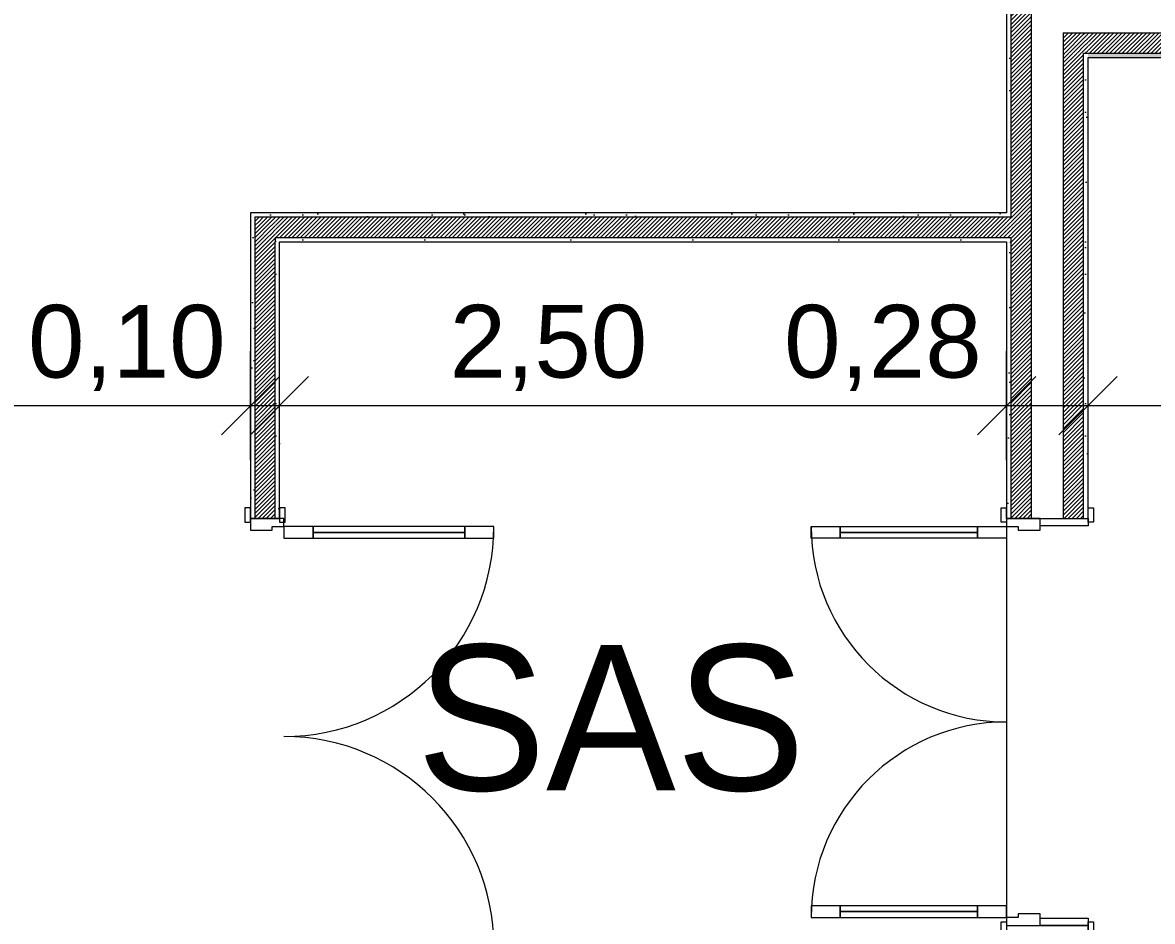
# Model space of a CAD drawing. Header units: millimetres. Extents: x -284281 to 1648660, y -821378 to -151356.
# Drawn here: x 393191 to 397077, y -214507 to -211416 of the extents above; entities that cross this region are included whole.
import ezdxf

# ---------------------------------------------------------------- set-up
doc = ezdxf.new("R2010")
doc.units = ezdxf.units.MM
doc.header["$MEASUREMENT"] = 0
doc.set_wipeout_variables(frame=1)
doc.linetypes.add('Wipeout_Contour', pattern=[1000, 0, -1000])
for name, color, linetype in [('Cotations - 1_100', 7, 'Continuous'), ('Hachure', 7, 'Continuous'), ('Portes ARCHICAD', 7, 'Continuous'), ('Sols_ Dalles', 7, 'Continuous'), ('Structure - Murs extérieurs', 7, 'Continuous')]:
    doc.layers.add(name, color=color, linetype=linetype)
doc.styles.add('STYLE_GENERE_1', font='AGENCYR.TTF')
doc.styles.add('STYLE_GENERE_2', font='arial.ttf')
doc.dimstyles.new('STYLE_GENERE__1', dxfattribs={"dimtxt": 250, "dimasz": 190, "dimexe": 0.18, "dimexo": 0.0625, "dimgap": 0, "dimtad": 1, "dimtih": 1, "dimtoh": 1, "dimlfac": 0.001, "dimzin": 0, "dimdsep": 46, "dimtxsty": 'STYLE_GENERE_2', "dimblk": 'ARROWHEAD_6', "dimblk1": 'ARROWHEAD_6', "dimblk2": 'ARROWHEAD_6', "dimcen": 0.09, "dimse1": 1, "dimse2": 1, "dimclrd": 7, "dimclre": 7, "dimclrt": 7, "dimazin": 0, "dimtfac": 1, "dimtdec": 4, "dimtmove": 0, "dimatfit": 3, "dimfxl": 1, "dimtolj": 1, "dimtzin": 0, "dimarcsym": 0})
pattern_1 = [(45, (0, 175), (-55.684659, 55.684659), [0, -52.5, 0, -78.75]), (110, (175, 175), (74.000794, 26.934086), [0, -38.5, 0, -66.5])]
pattern_2 = [(45, (0, 0), (-7.07106781, 7.07106781), [])]

# ---------------------------------------------------------------- blocks, each defined once
blk = doc.blocks.new('Porte double 25')
at = {"layer": 'Portes ARCHICAD', "color": 7, "linetype": 'Continuous', "lineweight": 5}
for p, q in [((-672, 672), (-672, 572)), ((-632, 672), (-672, 672)), ((-632, 572), (-632, 672)), ((632, 572), (632, 672)), ((632, 672), (672, 672)), ((672, 672), (672, 572)), ((-672, 572), (-632, 572)), ((-652, 572), (-652, 100)), ((672, 572), (632, 572)), ((652, 572), (652, 100)), ((-632, 100), (-672, 100)), ((-672, 100), (-672, 0)), ((-632, 0), (-632, 100)), ((632, 0), (632, 100)), ((632, 100), (672, 100)), ((672, 100), (672, 0)), ((-737, 0), (-737, 19)), ((-737, 19), (-687, 19)), ((-687, 0), (-737, 0)), ((-700, 0), (-737, 0)), ((-700, 0), (-737, 0)), ((-672, 0), (-700, 0)), ((-700, 0), (-700, -115)), ((-700, 0), (-700, -15)), ((-700, 0), (-700, -15)), ((-687, 19), (-687, 0)), ((-672, -40), (-672, 0)), ((-672, 0), (-632, 0)), ((672, 0), (632, 0)), ((700, 0), (672, 0)), ((672, 0), (672, -40)), ((687, 19), (737, 19)), ((687, 0), (687, 19)), ((737, 0), (687, 0)), ((700, -115), (700, 0)), ((700, 0), (700, -15)), ((700, 0), (700, -15)), ((700, 0), (737, 0)), ((700, 0), (737, 0)), ((737, 19), (737, 0)), ((-700, -15), (-700, -85)), ((-700, -15), (-700, -85)), ((700, -15), (700, -85)), ((700, -15), (700, -85)), ((-660, -40), (-672, -40)), ((-660, -115), (-660, -40)), ((672, -40), (660, -40)), ((660, -40), (660, -115)), ((-700, -85), (-700, -115)), ((-700, -85), (-700, -115)), ((-700, -280), (-700, -115)), ((-700, -115), (-675, -115)), ((-700, -115), (-660, -115)), ((-700, -115), (-700, -195)), ((-700, -115), (-700, -195)), ((-675, -115), (-675, -280)), ((660, -115), (700, -115)), ((675, -280), (675, -115)), ((675, -115), (700, -115)), ((700, -85), (700, -115)), ((700, -85), (700, -115)), ((700, -115), (700, -280)), ((700, -115), (700, -195)), ((700, -115), (700, -195)), ((-700, -195), (-700, -265)), ((-700, -195), (-700, -265)), ((700, -195), (700, -265)), ((700, -195), (700, -265)), ((-700, -265), (-700, -280)), ((-700, -265), (-700, -280)), ((700, -265), (700, -280)), ((700, -265), (700, -280)), ((-737, -299), (-737, -280)), ((-737, -280), (-687, -280)), ((-700, -280), (-737, -280)), ((-700, -280), (-737, -280)), ((-687, -299), (-737, -299)), ((-675, -280), (-700, -280)), ((-687, -280), (-687, -299)), ((700, -280), (675, -280)), ((687, -280), (737, -280)), ((687, -299), (687, -280)), ((737, -299), (687, -299)), ((700, -280), (737, -280)), ((700, -280), (737, -280)), ((737, -280), (737, -299))]:
    blk.add_line(p, q, dxfattribs=at)
at = {"layer": 'Portes ARCHICAD', "color": 7, "linetype": 'Continuous', "lineweight": 5, "flags": 128}
for points in [[(-672, 572), (-672, 100), (-652, 100), (-652, 572)], [(-652, 572), (-652, 100), (-632, 100), (-632, 572)], [(652, 572), (652, 100), (632, 100), (632, 572)], [(672, 572), (672, 100), (652, 100), (652, 572)]]:
    blk.add_lwpolyline(points, close=True, dxfattribs=at)
at = {"layer": 'Portes ARCHICAD', "color": 7, "linetype": 'Continuous', "lineweight": 5}
for centre, start, end in [((-672, 0), 0, 90), ((672, 0), 90, 180)]:
    blk.add_arc(centre, 672, start, end, dxfattribs=at)
blk = doc.blocks.new('Mur_197_2', base_point=(396575.1, -216895.6))
at = {"color": 254, "linetype": 'Wipeout_Contour', "lineweight": 0, "ltscale": 1797523.78010858}
blk.add_wipeout([(396590.1, -212070), (396590.1, -210612.4), (396575.1, -210612.4), (396575.1, -212070)], dxfattribs=at)
at = {"color": 254, "linetype": 'Wipeout_Contour', "lineweight": 0, "ltscale": 1798808.989187845}
blk.add_wipeout([(396855.1, -211535.6), (396855.1, -211520.6), (396840.1, -211520.6), (396840.1, -211535.6)], dxfattribs=at)
at = {"color": 254, "linetype": 'Wipeout_Contour', "lineweight": 0, "ltscale": 1799069.259135439}
blk.add_wipeout([(396590.1, -212170), (396590.1, -212155), (396575.1, -212155), (396575.1, -212170)], dxfattribs=at)
at = {"linetype": 'Continuous', "lineweight": 5, "true_color": 0x5f5f5f}
h = blk.add_hatch(dxfattribs=at)
h.set_pattern_fill('ENDUIT_0002', color=251, style=0, pattern_type=2)
h.set_pattern_definition(pattern_1)
h.paths.add_polyline_path([(396590.1, -212070), (396590.1, -210612.4), (396575.1, -210612.4), (396575.1, -212070)])
h = blk.add_hatch(dxfattribs=at)
h.set_pattern_fill('ENDUIT_0002', color=251, style=0, pattern_type=2)
h.set_pattern_definition(pattern_1)
h.paths.add_polyline_path([(396855.1, -211535.6), (396855.1, -211520.6), (396840.1, -211520.6), (396840.1, -211535.6)])
h = blk.add_hatch(dxfattribs=at)
h.set_pattern_fill('ENDUIT_0002', color=251, style=0, pattern_type=2)
h.set_pattern_definition(pattern_1)
h.paths.add_polyline_path([(396590.1, -212170), (396590.1, -212155), (396575.1, -212155), (396575.1, -212170)])
at = {"color": 254, "linetype": 'Wipeout_Contour', "lineweight": 0, "ltscale": 1800318.910344783}
blk.add_wipeout([(396840.1, -211535.6), (396840.1, -213120.9), (396855.1, -213120.9), (396855.1, -211535.6)], dxfattribs=at)
at = {"color": 254, "linetype": 'Wipeout_Contour', "lineweight": 0, "ltscale": 1798908.900659932}
blk.add_wipeout([(396590.1, -212085), (396590.1, -212070), (396575.1, -212070), (396575.1, -212085)], dxfattribs=at)
at = {"color": 254, "linetype": 'Wipeout_Contour', "lineweight": 0, "ltscale": 1799982.172363326}
blk.add_wipeout([(396575.1, -213120.9), (396590.1, -213120.9), (396590.1, -212170), (396575.1, -212170)], dxfattribs=at)
at = {"linetype": 'Continuous', "lineweight": 5, "true_color": 0x5f5f5f}
h = blk.add_hatch(dxfattribs=at)
h.set_pattern_fill('ENDUIT_0002', color=251, style=0, pattern_type=2)
h.set_pattern_definition(pattern_1)
h.paths.add_polyline_path([(396840.1, -211535.6), (396840.1, -213120.9), (396855.1, -213120.9), (396855.1, -211535.6)])
h = blk.add_hatch(dxfattribs=at)
h.set_pattern_fill('ENDUIT_0002', color=251, style=0, pattern_type=2)
h.set_pattern_definition(pattern_1)
h.paths.add_polyline_path([(396590.1, -212085), (396590.1, -212070), (396575.1, -212070), (396575.1, -212085)])
h = blk.add_hatch(dxfattribs=at)
h.set_pattern_fill('ENDUIT_0002', color=251, style=0, pattern_type=2)
h.set_pattern_definition(pattern_1)
h.paths.add_polyline_path([(396575.1, -213120.9), (396590.1, -213120.9), (396590.1, -212170), (396575.1, -212170)])
at = {"color": 254, "linetype": 'Wipeout_Contour', "lineweight": 0, "ltscale": 1797673.886229837}
blk.add_wipeout([(396660.1, -212085), (396660.1, -210597.4), (396590.1, -210597.4), (396590.1, -212085)], dxfattribs=at)
at = {"linetype": 'Continuous', "lineweight": 5, "true_color": 0x5f5f5f}
h = blk.add_hatch(dxfattribs=at)
h.set_pattern_fill('BRIQUES_TERRE_CUITE__INT_94', color=251, style=0, pattern_type=2)
h.set_pattern_definition(pattern_2)
h.paths.add_polyline_path([(396660.1, -212085), (396660.1, -210597.4), (396590.1, -210597.4), (396590.1, -212085)])
at = {"color": 254, "linetype": 'Wipeout_Contour', "lineweight": 0, "ltscale": 1798092.010114519}
blk.add_wipeout([(396770.1, -211450.6), (396770.1, -211340.6), (396660.1, -211340.6), (396660.1, -211450.6)], dxfattribs=at)
at = {"color": 254, "linetype": 'Wipeout_Contour', "lineweight": 0, "ltscale": 1799138.985006113}
blk.add_wipeout([(396660.1, -212155), (396660.1, -212085), (396590.1, -212085), (396590.1, -212155)], dxfattribs=at)
at = {"linetype": 'Continuous', "lineweight": 5, "true_color": 0x5f5f5f}
h = blk.add_hatch(dxfattribs=at)
h.set_pattern_fill('BRIQUES_TERRE_CUITE__INT_94', color=251, style=0, pattern_type=2)
h.set_pattern_definition(pattern_2)
h.paths.add_polyline_path([(396660.1, -212155), (396660.1, -212085), (396590.1, -212085), (396590.1, -212155)])
at = {"color": 7, "linetype": 'Continuous', "lineweight": 5}
for p, q in [((396590.1, -210597.4), (396590.1, -212085)), ((396590.1, -212085), (396575.1, -212085))]:
    blk.add_line(p, q, dxfattribs=at)
at = {"color": 7, "linetype": 'Continuous', "lineweight": 5, "flags": 128}
blk.add_lwpolyline([(396575.1, -210612.4), (396575.1, -212070)], dxfattribs=at)
at = {"color": 254, "linetype": 'Wipeout_Contour', "lineweight": 0, "ltscale": 1800117.846689025}
blk.add_wipeout([(396590.1, -212155), (396590.1, -213120.9), (396660.1, -213120.9), (396660.1, -212155)], dxfattribs=at)
at = {"linetype": 'Continuous', "lineweight": 5, "true_color": 0x5f5f5f}
h = blk.add_hatch(dxfattribs=at)
h.set_pattern_fill('BRIQUES_TERRE_CUITE__INT_94', color=251, style=0, pattern_type=2)
h.set_pattern_definition(pattern_2)
h.paths.add_polyline_path([(396590.1, -212155), (396590.1, -213120.9), (396660.1, -213120.9), (396660.1, -212155)])
at = {"color": 7, "linetype": 'Continuous', "lineweight": 5}
for p, q in [((396575.1, -212155), (396590.1, -212155)), ((396590.1, -212155), (396590.1, -213120.9)), ((396575.1, -213120.9), (396575.1, -213083.9)), ((396575.1, -213120.9), (396590.1, -213120.9))]:
    blk.add_line(p, q, dxfattribs=at)
at = {"color": 7, "linetype": 'Continuous', "lineweight": 5, "flags": 128}
blk.add_lwpolyline([(396575.1, -212170), (396575.1, -213120.9)], dxfattribs=at)
at = {"color": 254, "linetype": 'Wipeout_Contour', "lineweight": 0, "ltscale": 1799771.641119975}
blk.add_wipeout([(396660.1, -211450.6), (396660.1, -213120.9), (396770.1, -213120.9), (396770.1, -211450.6)], dxfattribs=at)
at = {"color": 7, "linetype": 'Continuous', "lineweight": 5}
for p, q in [((396660.1, -211340.6), (396660.1, -211450.6)), ((396660.1, -211450.6), (396660.1, -213120.9)), ((396590.1, -213120.9), (396660.1, -213120.9)), ((396660.1, -213120.9), (396690.1, -213120.9))]:
    blk.add_line(p, q, dxfattribs=at)
at = {"color": 254, "linetype": 'Wipeout_Contour', "lineweight": 0, "ltscale": 1798579.012884857}
blk.add_wipeout([(396840.1, -211520.6), (396840.1, -211450.6), (396770.1, -211450.6), (396770.1, -211520.6)], dxfattribs=at)
at = {"linetype": 'Continuous', "lineweight": 5, "true_color": 0x5f5f5f}
h = blk.add_hatch(dxfattribs=at)
h.set_pattern_fill('BRIQUES_TERRE_CUITE__INT_94', color=251, style=0, pattern_type=2)
h.set_pattern_definition(pattern_2)
h.paths.add_polyline_path([(396840.1, -211520.6), (396840.1, -211450.6), (396770.1, -211450.6), (396770.1, -211520.6)])
at = {"color": 7, "linetype": 'Continuous', "lineweight": 5}
blk.add_line((396770.1, -211450.6), (396840.1, -211450.6), dxfattribs=at)
at = {"color": 254, "linetype": 'Wipeout_Contour', "lineweight": 0, "ltscale": 1800154.907250987}
blk.add_wipeout([(396770.1, -211520.6), (396770.1, -213120.9), (396840.1, -213120.9), (396840.1, -211520.6)], dxfattribs=at)
at = {"linetype": 'Continuous', "lineweight": 5, "true_color": 0x5f5f5f}
h = blk.add_hatch(dxfattribs=at)
h.set_pattern_fill('BRIQUES_TERRE_CUITE__INT_94', color=251, style=0, pattern_type=2)
h.set_pattern_definition(pattern_2)
h.paths.add_polyline_path([(396770.1, -211520.6), (396770.1, -213120.9), (396840.1, -213120.9), (396840.1, -211520.6)])
at = {"color": 7, "linetype": 'Continuous', "lineweight": 5}
for p, q in [((396770.1, -211450.6), (396770.1, -211520.6)), ((396770.1, -211520.6), (396770.1, -213120.9)), ((396840.1, -211520.6), (396855.1, -211520.6)), ((396840.1, -213120.9), (396840.1, -211520.6)), ((396855.1, -213120.9), (396855.1, -213083.9)), ((396690.1, -213120.9), (396770.1, -213120.9)), ((396770.1, -213120.9), (396840.1, -213120.9)), ((396840.1, -213120.9), (396855.1, -213120.9))]:
    blk.add_line(p, q, dxfattribs=at)
at = {"color": 7, "linetype": 'Continuous', "lineweight": 5, "flags": 128}
blk.add_lwpolyline([(396855.1, -213120.9), (396855.1, -211535.6)], dxfattribs=at)
at = {"layer": 'Portes ARCHICAD', "color": 7, "linetype": 'Continuous', "lineweight": 5, "zscale": 1000, "rotation": 90}
blk.add_blockref('Porte double 25', (396575.1, -213820.9), dxfattribs=at)
blk = doc.blocks.new('Mur_199_2', base_point=(404275.6, -211395.6))
at = {"color": 254, "linetype": 'Wipeout_Contour', "lineweight": 0, "ltscale": 1798559.762360394}
blk.add_wipeout([(396855.1, -211450.6), (396855.1, -211340.6), (396840.1, -211340.6), (396840.1, -211450.6)], dxfattribs=at)
at = {"color": 254, "linetype": 'Wipeout_Contour', "lineweight": 0, "ltscale": 1798729.036029094}
blk.add_wipeout([(396855.1, -211520.6), (396855.1, -211450.6), (396840.1, -211450.6), (396840.1, -211520.6)], dxfattribs=at)
at = {"linetype": 'Continuous', "lineweight": 5, "true_color": 0x5f5f5f}
h = blk.add_hatch(dxfattribs=at)
h.set_pattern_fill('BRIQUES_TERRE_CUITE__INT_94', color=251, style=0, pattern_type=2)
h.set_pattern_definition(pattern_2)
h.paths.add_polyline_path([(396855.1, -211520.6), (396855.1, -211450.6), (396840.1, -211450.6), (396840.1, -211520.6)])
at = {"color": 254, "linetype": 'Wipeout_Contour', "lineweight": 0, "ltscale": 1798409.725094299}
blk.add_wipeout([(396840.1, -211450.6), (396840.1, -211340.6), (396770.1, -211340.6), (396770.1, -211450.6)], dxfattribs=at)
at = {"color": 254, "linetype": 'Wipeout_Contour', "lineweight": 0, "ltscale": 1811462.761242796}
blk.add_wipeout([(396855.1, -211535.6), (403995.6, -211535.6), (403995.6, -211520.6), (396855.1, -211520.6)], dxfattribs=at)
at = {"linetype": 'Continuous', "lineweight": 5, "true_color": 0x5f5f5f}
h = blk.add_hatch(dxfattribs=at)
h.set_pattern_fill('ENDUIT_0002', color=251, style=0, pattern_type=2)
h.set_pattern_definition(pattern_1)
h.paths.add_polyline_path([(396855.1, -211535.6), (403995.6, -211535.6), (403995.6, -211520.6), (396855.1, -211520.6)])
at = {"color": 254, "linetype": 'Wipeout_Contour', "lineweight": 0, "ltscale": 1811383.362768654}
blk.add_wipeout([(396855.1, -211520.6), (403995.6, -211520.6), (403995.6, -211450.6), (396855.1, -211450.6)], dxfattribs=at)
at = {"linetype": 'Continuous', "lineweight": 5, "true_color": 0x5f5f5f}
h = blk.add_hatch(dxfattribs=at)
h.set_pattern_fill('BRIQUES_TERRE_CUITE__INT_94', color=251, style=0, pattern_type=2)
h.set_pattern_definition(pattern_2)
h.paths.add_polyline_path([(396855.1, -211520.6), (403995.6, -211520.6), (403995.6, -211450.6), (396855.1, -211450.6)])
at = {"color": 7, "linetype": 'Continuous', "lineweight": 5}
for p, q in [((396840.1, -211520.6), (396855.1, -211520.6)), ((396855.1, -211520.6), (403995.6, -211520.6))]:
    blk.add_line(p, q, dxfattribs=at)
at = {"color": 7, "linetype": 'Continuous', "lineweight": 5, "flags": 128}
blk.add_lwpolyline([(396855.1, -211535.6), (403995.6, -211535.6)], dxfattribs=at)
at = {"color": 254, "linetype": 'Wipeout_Contour', "lineweight": 0, "ltscale": 1811215.263606972}
blk.add_wipeout([(396855.1, -211450.6), (403995.6, -211450.6), (403995.6, -211340.6), (396855.1, -211340.6)], dxfattribs=at)
at = {"color": 7, "linetype": 'Continuous', "lineweight": 5}
for p, q in [((396770.1, -211450.6), (396840.1, -211450.6)), ((396840.1, -211450.6), (396855.1, -211450.6)), ((396855.1, -211450.6), (403995.6, -211450.6))]:
    blk.add_line(p, q, dxfattribs=at)
blk = doc.blocks.new('Mur_310_2', base_point=(396575.1, -212085))
at = {"color": 254, "linetype": 'Wipeout_Contour', "lineweight": 0, "ltscale": 1342305.38049208}
blk.add_wipeout([(393989.8, -212085), (393974.8, -212070), (393974.8, -212085)], dxfattribs=at).dxf.layer = 'Structure - Murs extérieurs'
at = {"color": 254, "linetype": 'Wipeout_Contour', "lineweight": 0, "ltscale": 1798989.077744239}
blk.add_wipeout([(396590.1, -212155), (396590.1, -212085), (396575.1, -212085), (396575.1, -212155)], dxfattribs=at).dxf.layer = 'Structure - Murs extérieurs'
at = {"color": 254, "linetype": 'Wipeout_Contour', "lineweight": 0, "ltscale": 1342650.78724443}
blk.add_wipeout([(394074.8, -212170), (394059.8, -212155), (394059.8, -212170)], dxfattribs=at).dxf.layer = 'Structure - Murs extérieurs'
at = {"layer": 'Structure - Murs extérieurs', "linetype": 'Continuous', "lineweight": 5, "true_color": 0x5f5f5f}
h = blk.add_hatch(dxfattribs=at)
h.set_pattern_fill('ENDUIT_0002', color=251, style=0, pattern_type=2)
h.set_pattern_definition(pattern_1)
h.paths.add_polyline_path([(393989.8, -212085), (393974.8, -212070), (393974.8, -212085)])
h = blk.add_hatch(dxfattribs=at)
h.set_pattern_fill('BRIQUES_TERRE_CUITE__INT_94', color=251, style=0, pattern_type=2)
h.set_pattern_definition(pattern_2)
h.paths.add_polyline_path([(396590.1, -212155), (396590.1, -212085), (396575.1, -212085), (396575.1, -212155)])
h = blk.add_hatch(dxfattribs=at)
h.set_pattern_fill('ENDUIT_0002', color=251, style=0, pattern_type=2)
h.set_pattern_definition(pattern_1)
h.paths.add_polyline_path([(394074.8, -212170), (394059.8, -212155), (394059.8, -212170)])
at = {"color": 254, "linetype": 'Wipeout_Contour', "lineweight": 0, "ltscale": 1342466.907057565}
blk.add_wipeout([(394059.8, -212155), (393989.8, -212085), (393989.8, -212155)], dxfattribs=at).dxf.layer = 'Structure - Murs extérieurs'
at = {"layer": 'Structure - Murs extérieurs', "linetype": 'Continuous', "lineweight": 5, "true_color": 0x5f5f5f}
h = blk.add_hatch(dxfattribs=at)
h.set_pattern_fill('BRIQUES_TERRE_CUITE__INT_94', color=251, style=0, pattern_type=2)
h.set_pattern_definition(pattern_2)
h.paths.add_polyline_path([(394059.8, -212155), (393989.8, -212085), (393989.8, -212155)])
at = {"color": 254, "linetype": 'Wipeout_Contour', "lineweight": 0, "ltscale": 1794326.268227717}
blk.add_wipeout([(393989.8, -212085), (396575.1, -212085), (396575.1, -212070), (393989.8, -212070)], dxfattribs=at).dxf.layer = 'Structure - Murs extérieurs'
at = {"color": 254, "linetype": 'Wipeout_Contour', "lineweight": 0, "ltscale": 1794636.718651342}
blk.add_wipeout([(394074.8, -212170), (396575.1, -212170), (396575.1, -212155), (394074.8, -212155)], dxfattribs=at).dxf.layer = 'Structure - Murs extérieurs'
at = {"layer": 'Structure - Murs extérieurs', "linetype": 'Continuous', "lineweight": 5, "true_color": 0x5f5f5f}
h = blk.add_hatch(dxfattribs=at)
h.set_pattern_fill('ENDUIT_0002', color=251, style=0, pattern_type=2)
h.set_pattern_definition(pattern_1)
h.paths.add_polyline_path([(393989.8, -212085), (396575.1, -212085), (396575.1, -212070), (393989.8, -212070)])
h = blk.add_hatch(dxfattribs=at)
h.set_pattern_fill('ENDUIT_0002', color=251, style=0, pattern_type=2)
h.set_pattern_definition(pattern_1)
h.paths.add_polyline_path([(394074.8, -212170), (396575.1, -212170), (396575.1, -212155), (394074.8, -212155)])
at = {"color": 254, "linetype": 'Wipeout_Contour', "lineweight": 0, "ltscale": 1342310.124216749}
blk.add_wipeout([(393989.8, -212070), (393974.8, -212070), (393989.8, -212085)], dxfattribs=at).dxf.layer = 'Structure - Murs extérieurs'
at = {"color": 254, "linetype": 'Wipeout_Contour', "lineweight": 0, "ltscale": 1342655.529368901}
blk.add_wipeout([(394074.8, -212155), (394059.8, -212155), (394074.8, -212170)], dxfattribs=at).dxf.layer = 'Structure - Murs extérieurs'
at = {"layer": 'Structure - Murs extérieurs', "linetype": 'Continuous', "lineweight": 5, "true_color": 0x5f5f5f}
h = blk.add_hatch(dxfattribs=at)
h.set_pattern_fill('ENDUIT_0002', color=251, style=0, pattern_type=2)
h.set_pattern_definition(pattern_1)
h.paths.add_polyline_path([(393989.8, -212070), (393974.8, -212070), (393989.8, -212085)])
h = blk.add_hatch(dxfattribs=at)
h.set_pattern_fill('ENDUIT_0002', color=251, style=0, pattern_type=2)
h.set_pattern_definition(pattern_1)
h.paths.add_polyline_path([(394074.8, -212155), (394059.8, -212155), (394074.8, -212170)])
at = {"color": 254, "linetype": 'Wipeout_Contour', "lineweight": 0, "ltscale": 1794529.922641322}
blk.add_wipeout([(394059.8, -212155), (396575.1, -212155), (396575.1, -212085), (394059.8, -212085)], dxfattribs=at).dxf.layer = 'Structure - Murs extérieurs'
at = {"layer": 'Structure - Murs extérieurs', "linetype": 'Continuous', "lineweight": 5, "true_color": 0x5f5f5f}
h = blk.add_hatch(dxfattribs=at)
h.set_pattern_fill('BRIQUES_TERRE_CUITE__INT_94', color=251, style=0, pattern_type=2)
h.set_pattern_definition(pattern_2)
h.paths.add_polyline_path([(394059.8, -212155), (396575.1, -212155), (396575.1, -212085), (394059.8, -212085)])
at = {"layer": 'Structure - Murs extérieurs', "color": 7, "linetype": 'Continuous', "lineweight": 5}
for p, q in [((396590.1, -212085), (396575.1, -212085)), ((396575.1, -212155), (396590.1, -212155))]:
    blk.add_line(p, q, dxfattribs=at)
at = {"color": 254, "linetype": 'Wipeout_Contour', "lineweight": 0, "ltscale": 1342494.007326475}
blk.add_wipeout([(394059.8, -212085), (393989.8, -212085), (394059.8, -212155)], dxfattribs=at).dxf.layer = 'Structure - Murs extérieurs'
at = {"layer": 'Structure - Murs extérieurs', "linetype": 'Continuous', "lineweight": 5, "true_color": 0x5f5f5f}
h = blk.add_hatch(dxfattribs=at)
h.set_pattern_fill('BRIQUES_TERRE_CUITE__INT_94', color=251, style=0, pattern_type=2)
h.set_pattern_definition(pattern_2)
h.paths.add_polyline_path([(394059.8, -212085), (393989.8, -212085), (394059.8, -212155)])
at = {"layer": 'Structure - Murs extérieurs', "color": 7, "linetype": 'Continuous', "lineweight": 5}
for p, q in [((393989.8, -212085), (393989.8, -212155)), ((394059.8, -212085), (393989.8, -212085)), ((396575.1, -212085), (394059.8, -212085)), ((394059.8, -212155), (394059.8, -212170)), ((394059.8, -212155), (396575.1, -212155))]:
    blk.add_line(p, q, dxfattribs=at)
at = {"layer": 'Structure - Murs extérieurs', "color": 7, "linetype": 'Continuous', "lineweight": 5, "flags": 128}
for points in [[(393974.8, -212070), (393974.8, -212085)], [(396575.1, -212070), (393974.8, -212070)], [(394074.8, -212170), (396575.1, -212170)]]:
    blk.add_lwpolyline(points, dxfattribs=at)
blk = doc.blocks.new('Porte double 25_6')
at = {"layer": 'Portes ARCHICAD', "color": 7, "linetype": 'Continuous', "lineweight": 5}
for p, q in [((-722, 722), (-722, 622)), ((-682, 722), (-722, 722)), ((-682, 622), (-682, 722)), ((682, 622), (682, 722)), ((682, 722), (722, 722)), ((722, 722), (722, 622)), ((-722, 622), (-682, 622)), ((-702, 622), (-702, 100)), ((722, 622), (682, 622)), ((702, 622), (702, 100)), ((-682, 100), (-722, 100)), ((-722, 100), (-722, 0)), ((-682, 0), (-682, 100)), ((682, 0), (682, 100)), ((682, 100), (722, 100)), ((722, 100), (722, 0)), ((-737, 4), (-787, 4)), ((-787, 4), (-787, -15)), ((-722, 0), (-750, 0)), ((-750, 0), (-750, -115)), ((-737, -15), (-737, 4)), ((-722, -40), (-722, 0)), ((-722, 0), (-682, 0)), ((722, 0), (682, 0)), ((750, 0), (722, 0)), ((722, 0), (722, -40)), ((787, 4), (737, 4)), ((737, 4), (737, -15)), ((750, -115), (750, 0)), ((787, -15), (787, 4)), ((-787, -15), (-737, -15)), ((-750, -15), (-787, -15)), ((-750, -15), (-787, -15)), ((-750, -30), (-750, -15)), ((-750, -30), (-750, -15)), ((-750, -100), (-750, -30)), ((-750, -100), (-750, -30)), ((737, -15), (787, -15)), ((750, -30), (750, -15)), ((750, -30), (750, -15)), ((750, -15), (787, -15)), ((750, -15), (787, -15)), ((750, -100), (750, -30)), ((750, -100), (750, -30)), ((-710, -40), (-722, -40)), ((-710, -115), (-710, -40)), ((722, -40), (710, -40)), ((710, -40), (710, -115)), ((-737, -115), (-787, -115)), ((-787, -115), (-787, -134)), ((-750, -115), (-787, -115)), ((-750, -115), (-787, -115)), ((-750, -115), (-750, -100)), ((-750, -115), (-750, -100)), ((-750, -115), (-710, -115)), ((-737, -134), (-737, -115)), ((710, -115), (750, -115)), ((787, -115), (737, -115)), ((737, -115), (737, -134)), ((750, -115), (750, -100)), ((750, -115), (750, -100)), ((750, -115), (787, -115)), ((750, -115), (787, -115)), ((787, -134), (787, -115)), ((-787, -134), (-737, -134)), ((737, -134), (787, -134))]:
    blk.add_line(p, q, dxfattribs=at)
at = {"layer": 'Portes ARCHICAD', "color": 7, "linetype": 'Continuous', "lineweight": 5, "flags": 128}
for points in [[(-722, 622), (-722, 100), (-702, 100), (-702, 622)], [(-702, 622), (-702, 100), (-682, 100), (-682, 622)], [(702, 622), (702, 100), (682, 100), (682, 622)], [(722, 622), (722, 100), (702, 100), (702, 622)]]:
    blk.add_lwpolyline(points, close=True, dxfattribs=at)
at = {"layer": 'Portes ARCHICAD', "color": 7, "linetype": 'Continuous', "lineweight": 5}
for centre, start, end in [((-722, 0), 0, 90), ((722, 0), 90, 180)]:
    blk.add_arc(centre, 722, start, end, dxfattribs=at)
blk = doc.blocks.new('Mur_311_2', base_point=(393989.8, -212085))
at = {"color": 254, "linetype": 'Wipeout_Contour', "lineweight": 0, "ltscale": 1790741.840277155}
blk.add_wipeout([(393989.8, -212085), (393974.8, -212085), (393974.8, -213120.9), (393989.8, -213120.9)], dxfattribs=at).dxf.layer = 'Structure - Murs extérieurs'
at = {"color": 254, "linetype": 'Wipeout_Contour', "lineweight": 0, "ltscale": 1791121.640564648}
blk.add_wipeout([(394059.8, -212170), (394059.8, -213120.9), (394074.8, -213120.9), (394074.8, -212170)], dxfattribs=at).dxf.layer = 'Structure - Murs extérieurs'
at = {"color": 254, "linetype": 'Wipeout_Contour', "lineweight": 0, "ltscale": 1795580.986556899}
blk.add_wipeout([(393974.8, -215656.6), (393989.8, -215656.6), (393989.8, -214620.9), (393974.8, -214620.9)], dxfattribs=at).dxf.layer = 'Structure - Murs extérieurs'
at = {"color": 254, "linetype": 'Wipeout_Contour', "lineweight": 0, "ltscale": 1795797.802329172}
blk.add_wipeout([(394059.8, -215571.6), (394074.8, -215571.6), (394074.8, -214620.9), (394059.8, -214620.9)], dxfattribs=at).dxf.layer = 'Structure - Murs extérieurs'
at = {"layer": 'Structure - Murs extérieurs', "linetype": 'Continuous', "lineweight": 5, "true_color": 0x5f5f5f}
h = blk.add_hatch(dxfattribs=at)
h.set_pattern_fill('ENDUIT_0002', color=251, style=0, pattern_type=2)
h.set_pattern_definition(pattern_1)
h.paths.add_polyline_path([(393989.8, -212085), (393974.8, -212085), (393974.8, -213120.9), (393989.8, -213120.9)])
h = blk.add_hatch(dxfattribs=at)
h.set_pattern_fill('ENDUIT_0002', color=251, style=0, pattern_type=2)
h.set_pattern_definition(pattern_1)
h.paths.add_polyline_path([(394059.8, -212170), (394059.8, -213120.9), (394074.8, -213120.9), (394074.8, -212170)])
h = blk.add_hatch(dxfattribs=at)
h.set_pattern_fill('ENDUIT_0002', color=251, style=0, pattern_type=2)
h.set_pattern_definition(pattern_1)
h.paths.add_polyline_path([(393974.8, -215656.6), (393989.8, -215656.6), (393989.8, -214620.9), (393974.8, -214620.9)])
h = blk.add_hatch(dxfattribs=at)
h.set_pattern_fill('ENDUIT_0002', color=251, style=0, pattern_type=2)
h.set_pattern_definition(pattern_1)
h.paths.add_polyline_path([(394059.8, -215571.6), (394074.8, -215571.6), (394074.8, -214620.9), (394059.8, -214620.9)])
at = {"color": 254, "linetype": 'Wipeout_Contour', "lineweight": 0, "ltscale": 1790957.813060634}
blk.add_wipeout([(393989.8, -212155), (393989.8, -213120.9), (394059.8, -213120.9), (394059.8, -212155)], dxfattribs=at).dxf.layer = 'Structure - Murs extérieurs'
at = {"color": 254, "linetype": 'Wipeout_Contour', "lineweight": 0, "ltscale": 1795662.986520813}
blk.add_wipeout([(393989.8, -215586.6), (394059.8, -215586.6), (394059.8, -214620.9), (393989.8, -214620.9)], dxfattribs=at).dxf.layer = 'Structure - Murs extérieurs'
at = {"layer": 'Structure - Murs extérieurs', "linetype": 'Continuous', "lineweight": 5, "true_color": 0x5f5f5f}
h = blk.add_hatch(dxfattribs=at)
h.set_pattern_fill('BRIQUES_TERRE_CUITE__INT_94', color=251, style=0, pattern_type=2)
h.set_pattern_definition(pattern_2)
h.paths.add_polyline_path([(393989.8, -212155), (393989.8, -213120.9), (394059.8, -213120.9), (394059.8, -212155)])
h = blk.add_hatch(dxfattribs=at)
h.set_pattern_fill('BRIQUES_TERRE_CUITE__INT_94', color=251, style=0, pattern_type=2)
h.set_pattern_definition(pattern_2)
h.paths.add_polyline_path([(393989.8, -215586.6), (394059.8, -215586.6), (394059.8, -214620.9), (393989.8, -214620.9)])
at = {"layer": 'Structure - Murs extérieurs', "color": 7, "linetype": 'Continuous', "lineweight": 5}
for p, q in [((393989.8, -212085), (393989.8, -212155)), ((393989.8, -212155), (393989.8, -213120.9)), ((394059.8, -212155), (394059.8, -212170)), ((394059.8, -213120.9), (394059.8, -212170)), ((393974.8, -213120.9), (393974.8, -213083.9)), ((394074.8, -213120.9), (394074.8, -213083.9)), ((393974.8, -213120.9), (393989.8, -213120.9)), ((393989.8, -213120.9), (394059.8, -213120.9)), ((394059.8, -213120.9), (394074.8, -213120.9)), ((393974.8, -214620.9), (393974.8, -214657.9)), ((393974.8, -214620.9), (393989.8, -214620.9)), ((393989.8, -214620.9), (393989.8, -215586.6)), ((393989.8, -214620.9), (394059.8, -214620.9)), ((394059.8, -215571.6), (394059.8, -214620.9)), ((394059.8, -214620.9), (394074.8, -214620.9)), ((394074.8, -214620.9), (394074.8, -214657.9)), ((393989.8, -215586.6), (393989.8, -215656.6)), ((394059.8, -215571.6), (394059.8, -215586.6))]:
    blk.add_line(p, q, dxfattribs=at)
at = {"layer": 'Structure - Murs extérieurs', "color": 7, "linetype": 'Continuous', "lineweight": 5, "flags": 128}
for points in [[(393974.8, -212085), (393974.8, -213120.9)], [(394074.8, -213120.9), (394074.8, -212170)], [(393974.8, -214620.9), (393974.8, -215656.6)], [(394074.8, -215571.6), (394074.8, -214620.9)]]:
    blk.add_lwpolyline(points, dxfattribs=at)
at = {"layer": 'Portes ARCHICAD', "color": 7, "linetype": 'Continuous', "lineweight": 5, "zscale": 1000, "rotation": 270}
blk.add_blockref('Porte double 25_6', (394089.8, -213870.9), dxfattribs=at)
blk = doc.blocks.new('*D1009')
at = {"layer": 'Cotations - 1_100', "color": 7, "linetype": 'Continuous', "lineweight": 5, "transparency": 16777216}
for p, q in [((381840.2, -212920.4), (381840.2, -212545.4)), ((393974.8, -212920.4), (393974.8, -212545.4)), ((381940.2, -212632.9), (381740.2, -212832.9)), ((393874.8, -212832.9), (394074.8, -212632.9)), ((381690.2, -212732.9), (381840.2, -212732.9)), ((381840.2, -212732.9), (393974.8, -212732.9))]:
    blk.add_line(p, q, dxfattribs=at)
at = {"layer": 'Cotations - 1_100', "color": 7, "lineweight": 5, "transparency": 16777216, "char_height": 250, "attachment_point": 7, "style": 'STYLE_GENERE_2'}
for s, insert in [('\\A1;{\\pql;\\fArial|b0|i0|c0|p38;12,13}', (387147.5, -212682.9)), ('\\A1;{\\pql;\\fArial|b0|i0|c0|p38;0,10}', (393209.7, -212682.9))]:
    blk.add_mtext(s, dxfattribs=dict(at, insert=insert))
blk = doc.blocks.new('ARROWHEAD_6')
at = {"color": 0, "linetype": 'Continuous', "lineweight": 0}
for p, q in [((-0.5, -0.5), (0.5, 0.5)), ((0, 0), (-1, 0))]:
    blk.add_line(p, q, dxfattribs=at)
blk = doc.blocks.new('*D1010')
at = {"layer": 'Cotations - 1_100', "color": 7, "linetype": 'Continuous', "lineweight": 5, "transparency": 16777216}
for p, q in [((393974.8, -212920.4), (393974.8, -212545.4)), ((394074.8, -212920.4), (394074.8, -212545.4)), ((393874.8, -212832.9), (394074.8, -212632.9)), ((394174.8, -212632.9), (393974.8, -212832.9)), ((393974.8, -212732.9), (394074.8, -212732.9))]:
    blk.add_line(p, q, dxfattribs=at)
blk = doc.blocks.new('*D1011')
at = {"layer": 'Cotations - 1_100', "color": 7, "linetype": 'Continuous', "lineweight": 5, "transparency": 16777216}
for p, q in [((394074.8, -212920.4), (394074.8, -212545.4)), ((396575.1, -212920.4), (396575.1, -212545.4)), ((394174.8, -212632.9), (393974.8, -212832.9)), ((396675.1, -212632.9), (396475.1, -212832.9)), ((394074.8, -212732.9), (396575.1, -212732.9))]:
    blk.add_line(p, q, dxfattribs=at)
at = {"layer": 'Cotations - 1_100', "color": 7, "lineweight": 5, "transparency": 16777216, "char_height": 250, "attachment_point": 7, "style": 'STYLE_GENERE_2'}
for s, insert in [('\\A1;{\\pql;\\fArial|b0|i0|c0|p38;2,50}', (394659.8, -212682.9)), ('\\A1;{\\pql;\\fArial|b0|i0|c0|p38;0,28}', (395809.9, -212682.9))]:
    blk.add_mtext(s, dxfattribs=dict(at, insert=insert))
blk = doc.blocks.new('*D1012')
at = {"layer": 'Cotations - 1_100', "color": 7, "linetype": 'Continuous', "lineweight": 5, "transparency": 16777216}
for p, q in [((396575.1, -212920.4), (396575.1, -212545.4)), ((396855.1, -212920.4), (396855.1, -212545.4)), ((396675.1, -212632.9), (396475.1, -212832.9)), ((396955.1, -212632.9), (396755.1, -212832.9)), ((396575.1, -212732.9), (396855.1, -212732.9))]:
    blk.add_line(p, q, dxfattribs=at)
blk = doc.blocks.new('*D1013')
at = {"layer": 'Cotations - 1_100', "color": 7, "linetype": 'Continuous', "lineweight": 5, "transparency": 16777216}
for p, q in [((396855.1, -212920.4), (396855.1, -212545.4)), ((403995.6, -212920.4), (403995.6, -212545.4)), ((396955.1, -212632.9), (396755.1, -212832.9)), ((404095.6, -212632.9), (403895.6, -212832.9)), ((396855.1, -212732.9), (403995.6, -212732.9))]:
    blk.add_line(p, q, dxfattribs=at)
at = {"layer": 'Cotations - 1_100', "color": 7, "lineweight": 5, "transparency": 16777216, "char_height": 250, "attachment_point": 7, "style": 'STYLE_GENERE_2'}
for s, insert in [('\\A1;{\\pql;\\fArial|b0|i0|c0|p38;7,14}', (399760.2, -212682.9)), ('\\A1;{\\pql;\\fArial|b0|i0|c0|p38;0,28}', (403230.4, -212682.9))]:
    blk.add_mtext(s, dxfattribs=dict(at, insert=insert))

msp = doc.modelspace()

# ---------------------------------------------------------------- linework, layer by layer
at = {"layer": 'Sols_ Dalles', "color": 7, "linetype": 'Continuous', "lineweight": 5, "flags": 128}
msp.add_lwpolyline([(381519.95331, -188437.17603), (396575.06106, -188437.17603), (396575.06106, -231395.57011), (381519.95331, -231395.57011)], close=True, dxfattribs=at)

# ---------------------------------------------------------------- next in the draw order: block references
at = {"color": 7, "lineweight": 5}
msp.add_blockref('Mur_197_2', (396575.06106, -216895.57011), dxfattribs=at)

# ---------------------------------------------------------------- next in the draw order: block references
msp.add_blockref('Mur_199_2', (404275.55265, -211395.57011), dxfattribs=at)
at = {"layer": 'Structure - Murs extérieurs', "color": 211, "lineweight": 5, "true_color": 0xfe55ff}
msp.add_blockref('Mur_310_2', (396575.06106, -212084.96051), dxfattribs=at)

# ---------------------------------------------------------------- next in the draw order: block references
msp.add_blockref('Mur_311_2', (393989.79773, -212084.96051), dxfattribs=at)

# ---------------------------------------------------------------- next in the draw order: dimensions: what is measured, and where the dimension line sits
at = {"layer": 'Cotations - 1_100', "color": 7, "linetype": 'Continuous', "lineweight": 5}
for base, p1, p2, picture, middle in [((403995.55265, -212732.89423), (396855.06106, -216615.57011), (403995.55265, -209914.7836), '*D1013', (400084.86811, -212557.89423)), ((396855.06106, -212732.89423), (396575.06106, -211395.57011), (396855.06106, -216615.57011), '*D1012', (396134.62231, -212557.89423))]:
    dim = msp.add_linear_dim(base=base, p1=p1, p2=p2, dimstyle='STYLE_GENERE__1', dxfattribs=at)
    dim.commit()
    dim.dimension.update_dxf_attribs({"geometry": picture, "text_midpoint": middle, "dimtype": 160})

# ---------------------------------------------------------------- next in the draw order: texts
at = {"layer": 'Hachure', "color": 250, "linetype": 'Continuous', "lineweight": 5, "true_color": 0x1f1f1f, "insert": (395214.33445, -213809.32252), "char_height": 500, "attachment_point": 5, "style": 'STYLE_GENERE_1'}
msp.add_mtext('\\A1;{\\pqc;\\fAgency FB|b0|i0|c0|p34;SAS}', dxfattribs=at)

# ---------------------------------------------------------------- next in the draw order: dimensions: what is measured, and where the dimension line sits
at = {"layer": 'Cotations - 1_100', "color": 7, "linetype": 'Continuous', "lineweight": 5}
for base, p1, p2, picture, middle in [((396575.06106, -212732.89423), (394074.79773, -213870.77251), (396575.06106, -211395.57011), '*D1011', (394984.49065, -212557.89423)), ((393974.79773, -212732.89423), (381840.20051, -214492.54765), (393974.79773, -213870.77251), '*D1009', (387567.49908, -212557.89423)), ((394074.79773, -212732.89423), (393974.79773, -213870.77251), (394074.79773, -213870.77251), '*D1010', (393534.35898, -212557.89423))]:
    dim = msp.add_linear_dim(base=base, p1=p1, p2=p2, dimstyle='STYLE_GENERE__1', dxfattribs=at)
    dim.commit()
    dim.dimension.update_dxf_attribs({"geometry": picture, "text_midpoint": middle, "dimtype": 160})

doc.saveas('drawing.dxf')
